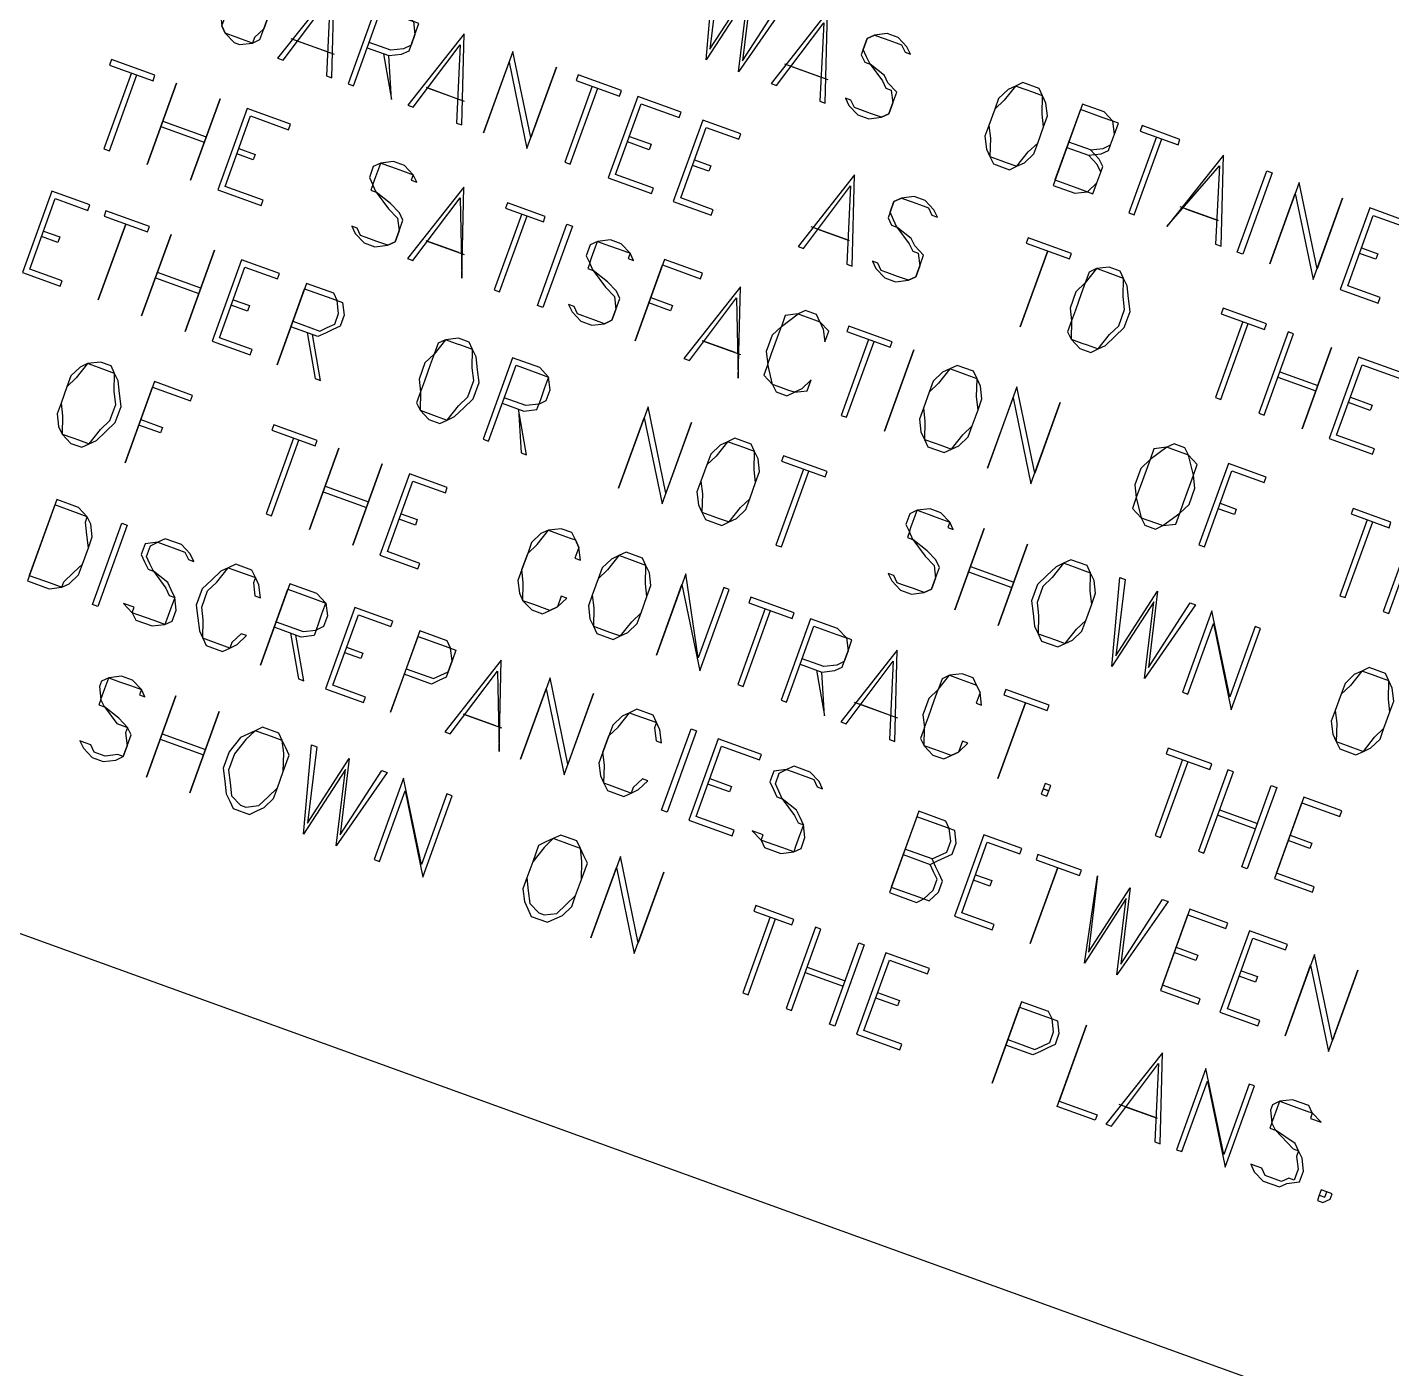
# Model space of a CAD drawing. Header units: feet. Extents: x 2484883 to 2491360, y 414166 to 419420.
# Drawn here: x 2485352 to 2485619.7, y 415815.2 to 416078.3 of the extents above; entities that cross this region are included whole.
import ezdxf

# ---------------------------------------------------------------- set-up
doc = ezdxf.new("R2010")
doc.units = ezdxf.units.FT
doc.layers.add('SITE_BASE', color=8, linetype='Continuous')

msp = doc.modelspace()

# ---------------------------------------------------------------- linework, layer by layer
at = {"layer": 'SITE_BASE'}
for p, q in [((2485403.69, 416076.11), (2485412.2, 416073.03)), ((2485404.75, 416075.72), (2485411.13, 416073.41)), ((2485500.52, 416071.16), (2485509.03, 416068.09)), ((2485501.59, 416070.78), (2485507.97, 416068.47)), ((2485378.59, 416059.92), (2485387.1, 416056.85)), ((2485378.2, 416058.86), (2485386.71, 416055.78)), ((2485555.93, 416054.74), (2485560.18, 416053.2)), ((2485560.57, 416054.26), (2485556.31, 416055.8)), ((2485377.48, 416030.25), (2485385.99, 416027.18)), ((2485377.1, 416029.19), (2485385.61, 416026.11)), ((2485597.76, 416010.75), (2485605.2, 416008.06)), ((2485597.37, 416009.69), (2485604.82, 416006.99)), ((2485410.03, 415987.21), (2485418.54, 415984.14)), ((2485410.42, 415988.28), (2485418.93, 415985.2)), ((2485536.66, 415971.5), (2485545.17, 415968.42)), ((2485537.04, 415972.56), (2485545.55, 415969.49)), ((2485514.19, 415945.95), (2485522.7, 415942.87)), ((2485515.25, 415945.56), (2485521.63, 415943.25)), ((2485378.04, 415938.64), (2485386.55, 415935.56)), ((2485378.42, 415939.71), (2485386.93, 415936.63)), ((2485585.55, 415923.75), (2485592.99, 415921.06)), ((2485585.93, 415924.82), (2485593.38, 415922.13)), ((2485529.51, 415915.15), (2485524.19, 415917.07)), ((2485523.81, 415916.01), (2485529.13, 415914.08)), ((2485505.01, 415893.94), (2485512.45, 415891.25)), ((2485504.62, 415892.87), (2485512.07, 415890.18))]:
    msp.add_line(p, q, dxfattribs=at)
for points in [[(2486094.4, 419420.24), (2491359.78, 417516.49), (2490148.3, 414165.79), (2484882.92, 416069.55), (2486094.4, 419420.24)], [(2485402.6, 416089.73), (2485398.37, 416078.03), (2485396.53, 416076.29), (2485396.15, 416075.22), (2485394.02, 416075.99), (2485392.96, 416076.38), (2485390.83, 416077.15), (2485390.15, 416078.59), (2485390.92, 416080.72), (2485395.15, 416092.42), (2485394.09, 416092.81), (2485389.86, 416081.11), (2485390.15, 416078.59), (2485390.83, 416077.15), (2485392.57, 416075.31), (2485393.64, 416074.93), (2485396.15, 416075.22), (2485397.6, 416075.9), (2485398.37, 416078.03), (2485402.6, 416089.73)], [(2485491.54, 416069.6), (2485493.35, 416084.58), (2485485.16, 416071.91), (2485486.67, 416089.4), (2485487.74, 416089.02), (2485485.93, 416074.03), (2485494.12, 416086.71), (2485492.31, 416071.73), (2485500.5, 416084.4), (2485501.56, 416084.02), (2485491.54, 416069.6)], [(2485412.17, 416086.27), (2485401.08, 416072.24), (2485402.15, 416071.85), (2485411.4, 416084.14), (2485410.66, 416068.77), (2485411.72, 416068.39), (2485412.17, 416086.27)], [(2485418.67, 416074.3), (2485422.92, 416072.76), (2485425.43, 416073.05), (2485426.88, 416073.73), (2485427.27, 416074.8), (2485428.04, 416076.92), (2485428.81, 416079.05), (2485427.74, 416079.44), (2485426, 416081.27), (2485420.68, 416083.19), (2485414.91, 416067.24), (2485415.98, 416066.85), (2485421.36, 416081.74), (2485425.61, 416080.21), (2485427.74, 416079.44), (2485428.04, 416076.92), (2485427.27, 416074.8), (2485425.82, 416074.12), (2485423.31, 416073.82), (2485419.05, 416075.36)], [(2485509.01, 416081.32), (2485497.92, 416067.29), (2485498.99, 416066.91), (2485508.24, 416079.2), (2485507.5, 416063.83), (2485508.56, 416063.45), (2485509.01, 416081.32)], [(2485437.7, 416077.04), (2485426.61, 416063.01), (2485427.68, 416062.62), (2485436.93, 416074.91), (2485436.19, 416059.54), (2485437.25, 416059.16), (2485437.7, 416077.04)], [(2485512.52, 416064.42), (2485513.2, 416062.97), (2485514.94, 416061.14), (2485517.07, 416060.37), (2485519.58, 416060.66), (2485521.03, 416061.34), (2485521.8, 416063.47), (2485522.57, 416065.6), (2485520.83, 416067.43), (2485520.15, 416068.88), (2485517.34, 416071.1), (2485516.66, 416072.55), (2485515.98, 416073.99), (2485516.75, 416076.12), (2485518.2, 416076.8), (2485520.33, 416076.03), (2485522.45, 416075.26), (2485523.52, 416074.88), (2485524.2, 416073.43), (2485525.26, 416073.04), (2485524.58, 416074.49), (2485522.84, 416076.33), (2485520.71, 416077.09), (2485518.2, 416076.8), (2485516.75, 416076.12), (2485515.98, 416073.99), (2485515.6, 416072.93), (2485516.28, 416071.48), (2485517.34, 416071.1), (2485519.76, 416067.82), (2485520.44, 416066.37), (2485521.5, 416065.98), (2485521.8, 416063.47), (2485521.03, 416061.34), (2485519.58, 416060.66), (2485517.45, 416061.43), (2485515.33, 416062.2), (2485514.26, 416062.59), (2485513.58, 416064.04), (2485512.52, 416064.42)], [(2485421.86, 416073.14), (2485423.42, 416064.16), (2485422.92, 416072.76)], [(2485447.27, 416073.58), (2485441.5, 416057.62), (2485446.5, 416071.45), (2485450.01, 416054.54), (2485455.78, 416070.5), (2485450.78, 416056.67), (2485447.27, 416073.58)], [(2485376.64, 416067.84), (2485377.03, 416068.91), (2485368.52, 416071.98), (2485368.13, 416070.92), (2485376.64, 416067.84)], [(2485372.39, 416069.38), (2485367, 416054.49), (2485368.07, 416054.1), (2485373.45, 416069)], [(2485375.51, 416051.41), (2485381.28, 416067.37), (2485375.51, 416051.41)], [(2485468.16, 416064.82), (2485468.55, 416065.89), (2485460.04, 416068.96), (2485459.65, 416067.9), (2485468.16, 416064.82)], [(2485547.3, 416067.48), (2485545.86, 416066.8), (2485544.41, 416066.12), (2485542.57, 416064.38), (2485541.81, 416062.25), (2485540.65, 416059.06), (2485539.88, 416056.93), (2485540.18, 416054.42), (2485540.86, 416052.97), (2485541.54, 416051.52), (2485544.73, 416050.37), (2485546.17, 416051.05), (2485547.62, 416051.73), (2485549.46, 416053.47), (2485550.23, 416055.6), (2485551.38, 416058.79), (2485552.15, 416060.92), (2485551.85, 416063.43), (2485551.17, 416064.88), (2485550.5, 416066.33), (2485547.3, 416067.48)], [(2485389.79, 416064.29), (2485384.02, 416048.34), (2485389.79, 416064.29)], [(2485436.66, 416064.18), (2485430.28, 416066.49), (2485437.72, 416063.8)], [(2485462.84, 416066.74), (2485457.46, 416051.85), (2485458.52, 416051.47), (2485463.91, 416066.36)], [(2485471.74, 416064.73), (2485465.97, 416048.78), (2485474.48, 416045.7), (2485474.86, 416046.76), (2485467.42, 416049.45), (2485472.42, 416063.28), (2485479.86, 416060.59), (2485480.25, 416061.65), (2485471.74, 416064.73)], [(2485547.98, 416066.03), (2485545.86, 416066.8), (2485543.64, 416063.99), (2485541.81, 416062.25), (2485540.65, 416059.06), (2485540.95, 416056.55), (2485540.86, 416052.97), (2485542.98, 416052.2), (2485544.05, 416051.82), (2485546.17, 416051.05), (2485548.39, 416053.86), (2485550.23, 416055.6), (2485551.38, 416058.79), (2485551.08, 416061.3), (2485551.17, 416064.88), (2485549.05, 416065.65), (2485547.98, 416066.03)], [(2485395.11, 416062.37), (2485389.34, 416046.41), (2485397.85, 416043.34), (2485398.24, 416044.4), (2485390.79, 416047.09), (2485395.79, 416060.92), (2485403.24, 416058.23), (2485403.62, 416059.29), (2485395.11, 416062.37)], [(2485559, 416063.25), (2485553.24, 416047.29), (2485557.49, 416045.75), (2485560, 416046.05), (2485561.07, 416045.66), (2485561.84, 416047.79), (2485562.61, 416049.92), (2485562.99, 416050.98), (2485562.31, 416052.43), (2485560.57, 416054.26), (2485563.08, 416054.56), (2485564.53, 416055.24), (2485565.3, 416057.37), (2485566.07, 416059.49), (2485565, 416059.88), (2485563.26, 416061.71), (2485559, 416063.25)], [(2485558.62, 416062.19), (2485553.62, 416048.36), (2485557.88, 416046.82), (2485560, 416046.05), (2485561.84, 416047.79), (2485562.61, 416049.92), (2485561.93, 416051.37), (2485560.18, 416053.2), (2485562.7, 416053.5), (2485564.14, 416054.17), (2485564.53, 416055.24), (2485565.3, 416057.37), (2485565, 416059.88), (2485562.88, 416060.65), (2485558.62, 416062.19)], [(2485484.5, 416060.12), (2485478.73, 416044.16), (2485486.18, 416041.47), (2485486.57, 416042.53), (2485480.18, 416044.84), (2485485.18, 416058.67), (2485491.56, 416056.36), (2485491.95, 416057.42), (2485484.5, 416060.12)], [(2485577.77, 416055.26), (2485578.15, 416056.33), (2485570.71, 416059.02), (2485570.32, 416057.95), (2485577.77, 416055.26)], [(2485470.11, 416056.9), (2485474.37, 416055.36), (2485473.98, 416054.3), (2485469.73, 416055.84)], [(2485573.51, 416056.8), (2485568.13, 416041.91), (2485569.19, 416041.52), (2485574.58, 416056.42)], [(2485393.48, 416054.54), (2485396.67, 416053.38), (2485396.29, 416052.32), (2485393.1, 416053.47)], [(2485415.64, 416039.31), (2485416.32, 416037.86), (2485418.06, 416036.03), (2485420.19, 416035.26), (2485422.7, 416035.55), (2485424.15, 416036.23), (2485424.92, 416038.36), (2485425.69, 416040.49), (2485425.01, 416041.94), (2485423.27, 416043.77), (2485420.46, 416045.99), (2485419.78, 416047.43), (2485420.17, 416048.5), (2485420.93, 416050.63), (2485421.32, 416051.69), (2485423.45, 416050.92), (2485425.57, 416050.15), (2485427.7, 416049.38), (2485427.32, 416048.32), (2485428.38, 416047.93), (2485427.7, 416049.38), (2485425.96, 416051.22), (2485423.83, 416051.98), (2485421.32, 416051.69), (2485419.87, 416051.01), (2485419.1, 416048.88), (2485419.78, 416047.43), (2485419.4, 416046.37), (2485420.46, 416045.99), (2485422.88, 416042.71), (2485424.62, 416040.87), (2485424.92, 416038.36), (2485424.15, 416036.23), (2485422.7, 416035.55), (2485420.57, 416036.32), (2485418.45, 416037.09), (2485417.38, 416037.48), (2485416.7, 416038.92), (2485415.64, 416039.31)], [(2485482.88, 416052.29), (2485486.07, 416051.13), (2485485.68, 416050.07), (2485482.49, 416051.22)], [(2485586.66, 416053.25), (2485575.57, 416039.22), (2485585.89, 416051.12), (2485585.15, 416035.76), (2485586.21, 416035.37), (2485586.66, 416053.25)], [(2485514.29, 416049.35), (2485503.2, 416035.31), (2485504.26, 416034.93), (2485513.52, 416047.22), (2485512.77, 416031.85), (2485513.84, 416031.47), (2485514.29, 416049.35)], [(2485590.47, 416033.83), (2485589.4, 416034.22), (2485595.17, 416050.17), (2485596.23, 416049.79), (2485590.47, 416033.83)], [(2485356.78, 416046.16), (2485351.01, 416030.2), (2485358.45, 416027.51), (2485358.84, 416028.58), (2485352.45, 416030.88), (2485357.45, 416044.71), (2485363.84, 416042.4), (2485364.22, 416043.47), (2485356.78, 416046.16)], [(2485437.66, 416046.98), (2485426.57, 416032.95), (2485427.63, 416032.57), (2485436.89, 416044.86), (2485437.21, 416029.11), (2485437.66, 416046.98)], [(2485601.55, 416047.87), (2485595.78, 416031.91), (2485600.78, 416045.74), (2485604.29, 416028.83), (2485610.06, 416044.79), (2485605.06, 416030.96), (2485601.55, 416047.87)], [(2485453.23, 416040.15), (2485453.61, 416041.22), (2485446.17, 416043.91), (2485445.78, 416042.84), (2485453.23, 416040.15)], [(2485517.8, 416032.44), (2485518.48, 416030.99), (2485520.22, 416029.16), (2485522.35, 416028.39), (2485524.86, 416028.69), (2485526.31, 416029.37), (2485527.08, 416031.49), (2485527.85, 416033.62), (2485526.1, 416035.45), (2485525.42, 416036.9), (2485522.62, 416039.12), (2485521.94, 416040.57), (2485521.26, 416042.02), (2485522.03, 416044.14), (2485523.48, 416044.82), (2485525.6, 416044.05), (2485527.73, 416043.28), (2485528.8, 416042.9), (2485529.47, 416041.45), (2485530.54, 416041.07), (2485529.86, 416042.51), (2485528.12, 416044.35), (2485525.99, 416045.12), (2485523.48, 416044.82), (2485522.03, 416044.14), (2485521.26, 416042.02), (2485520.87, 416040.95), (2485521.55, 416039.5), (2485522.62, 416039.12), (2485525.04, 416035.84), (2485525.72, 416034.39), (2485526.78, 416034.01), (2485527.08, 416031.49), (2485526.31, 416029.37), (2485524.86, 416028.69), (2485522.73, 416029.46), (2485520.6, 416030.22), (2485519.54, 416030.61), (2485518.86, 416032.06), (2485517.8, 416032.44)], [(2485579.24, 416042.7), (2485585.62, 416040.39), (2485578.18, 416043.09)], [(2485615.38, 416042.87), (2485609.61, 416026.91), (2485617.06, 416024.22), (2485617.44, 416025.28), (2485611.06, 416027.59), (2485616.06, 416041.42), (2485622.44, 416039.11), (2485622.83, 416040.17), (2485615.38, 416042.87)], [(2485375.54, 416038.17), (2485375.92, 416039.24), (2485367.41, 416042.31), (2485367.03, 416041.25), (2485375.54, 416038.17)], [(2485448.98, 416041.69), (2485443.59, 416026.8), (2485444.65, 416026.41), (2485450.04, 416041.31)], [(2485355.15, 416038.33), (2485358.34, 416037.18), (2485357.95, 416036.11), (2485354.76, 416037.27)], [(2485371.28, 416039.71), (2485365.9, 416024.82), (2485371.28, 416039.71)], [(2485374.41, 416021.74), (2485380.18, 416037.7), (2485374.41, 416021.74)], [(2485453.16, 416023.34), (2485452.1, 416023.72), (2485457.87, 416039.68), (2485458.93, 416039.29), (2485453.16, 416023.34)], [(2485506.87, 416038.8), (2485513.25, 416036.49), (2485505.8, 416039.19)], [(2485436.62, 416034.13), (2485430.24, 416036.44), (2485437.68, 416033.75)], [(2485458.19, 416023.93), (2485458.87, 416022.48), (2485460.61, 416020.64), (2485462.74, 416019.88), (2485465.25, 416020.17), (2485466.7, 416020.85), (2485467.47, 416022.98), (2485468.24, 416025.1), (2485467.56, 416026.55), (2485465.81, 416028.39), (2485463.01, 416030.6), (2485462.33, 416032.05), (2485462.71, 416033.11), (2485463.48, 416035.24), (2485463.87, 416036.31), (2485465.99, 416035.54), (2485468.12, 416034.77), (2485470.25, 416034), (2485469.86, 416032.93), (2485470.93, 416032.55), (2485470.25, 416034), (2485468.51, 416035.83), (2485466.38, 416036.6), (2485463.87, 416036.31), (2485462.42, 416035.63), (2485461.65, 416033.5), (2485462.33, 416032.05), (2485461.94, 416030.99), (2485463.01, 416030.6), (2485465.43, 416027.32), (2485467.17, 416025.49), (2485467.47, 416022.98), (2485466.7, 416020.85), (2485465.25, 416020.17), (2485463.12, 416020.94), (2485460.99, 416021.71), (2485459.93, 416022.09), (2485459.25, 416023.54), (2485458.19, 416023.93)], [(2485556.45, 416032.9), (2485556.84, 416033.96), (2485548.33, 416037.04), (2485547.94, 416035.98), (2485556.45, 416032.9)], [(2485613.75, 416035.03), (2485616.94, 416033.88), (2485616.56, 416032.82), (2485613.37, 416033.97)], [(2485388.69, 416034.62), (2485382.92, 416018.67), (2485388.69, 416034.62)], [(2485394.01, 416032.7), (2485388.24, 416016.74), (2485395.68, 416014.05), (2485396.07, 416015.11), (2485389.68, 416017.42), (2485394.68, 416031.25), (2485401.07, 416028.94), (2485401.45, 416030.01), (2485394.01, 416032.7)], [(2485477.02, 416032.75), (2485471.25, 416016.8), (2485476.63, 416031.69), (2485484.08, 416029), (2485484.46, 416030.06), (2485477.02, 416032.75)], [(2485552.2, 416034.44), (2485546.81, 416019.55), (2485552.2, 416034.44)], [(2485564.28, 416031.27), (2485561.77, 416030.98), (2485560.32, 416030.3), (2485559.55, 416028.17), (2485557.72, 416026.43), (2485556.57, 416023.24), (2485556.86, 416020.72), (2485556.09, 416018.6), (2485556.77, 416017.15), (2485558.51, 416015.32), (2485560.64, 416014.55), (2485562.09, 416015.23), (2485563.54, 416015.9), (2485565.37, 416017.65), (2485567.2, 416019.39), (2485568.36, 416022.58), (2485568.06, 416025.09), (2485567.77, 416027.61), (2485567.09, 416029.05), (2485566.41, 416030.5), (2485564.28, 416031.27)], [(2485563.9, 416030.21), (2485561.77, 416030.98), (2485559.55, 416028.17), (2485558.78, 416026.04), (2485557.63, 416022.85), (2485556.86, 416020.72), (2485556.77, 416017.15), (2485558.9, 416016.38), (2485559.96, 416015.99), (2485562.09, 416015.23), (2485564.31, 416018.03), (2485566.14, 416019.78), (2485567.29, 416022.97), (2485567, 416025.48), (2485567.09, 416029.05), (2485564.96, 416029.82), (2485563.9, 416030.21)], [(2485406.77, 416028.08), (2485401, 416012.13), (2485406.38, 416027.02), (2485411.7, 416025.1), (2485412.77, 416024.71), (2485412.09, 416026.16), (2485406.77, 416028.08)], [(2485491.91, 416027.37), (2485480.82, 416013.34), (2485481.88, 416012.95), (2485491.14, 416025.24), (2485491.46, 416009.49), (2485491.91, 416027.37)], [(2485392.38, 416024.87), (2485395.57, 416023.71), (2485395.18, 416022.65), (2485391.99, 416023.8)], [(2485404.08, 416020.64), (2485409.4, 416018.71), (2485410.84, 416019.39), (2485412.29, 416020.07), (2485413.06, 416022.2), (2485412.77, 416024.71), (2485413.83, 416024.33), (2485414.13, 416021.82), (2485413.36, 416019.69), (2485411.91, 416019.01), (2485410.46, 416018.33), (2485409.01, 416017.65), (2485403.69, 416019.57)], [(2485474.32, 416025.31), (2485478.58, 416023.77), (2485478.19, 416022.71), (2485473.94, 416024.24)], [(2485505.76, 416009.13), (2485503.93, 416007.39), (2485502.48, 416006.71), (2485501.42, 416007.09), (2485499.29, 416007.86), (2485498.22, 416008.25), (2485497.25, 416012.21), (2485498.02, 416014.34), (2485499.17, 416017.53), (2485499.94, 416019.65), (2485503.22, 416022.08), (2485504.29, 416021.69), (2485506.42, 416020.92), (2485507.48, 416020.54), (2485508.16, 416019.09), (2485508.45, 416016.58), (2485509.22, 416018.7), (2485507.48, 416020.54), (2485506.8, 416021.99), (2485504.67, 416022.75), (2485503.22, 416022.08), (2485500.71, 416021.78), (2485499.94, 416019.65), (2485498.11, 416017.91), (2485496.96, 416014.72), (2485497.25, 416012.21), (2485496.48, 416010.08), (2485498.22, 416008.25), (2485498.9, 416006.8), (2485501.03, 416006.03), (2485502.48, 416006.71), (2485504.99, 416007), (2485505.76, 416009.13)], [(2485594.75, 416019.05), (2485595.13, 416020.12), (2485586.62, 416023.2), (2485586.24, 416022.13), (2485594.75, 416019.05)], [(2485521.31, 416015.54), (2485521.69, 416016.6), (2485513.18, 416019.68), (2485512.8, 416018.61), (2485521.31, 416015.54)], [(2485590.49, 416020.59), (2485585.11, 416005.7), (2485586.17, 416005.32), (2485591.55, 416020.21)], [(2485406.88, 416018.42), (2485408.45, 416009.44), (2485409.51, 416009.05), (2485407.95, 416018.04)], [(2485436.55, 416017.32), (2485434.04, 416017.02), (2485432.59, 416016.34), (2485431.82, 416014.21), (2485429.99, 416012.47), (2485428.84, 416009.28), (2485429.13, 416006.77), (2485428.36, 416004.64), (2485429.04, 416003.19), (2485430.78, 416001.36), (2485432.91, 416000.59), (2485434.36, 416001.27), (2485435.81, 416001.95), (2485437.64, 416003.69), (2485439.47, 416005.43), (2485440.63, 416008.63), (2485440.33, 416011.14), (2485440.04, 416013.65), (2485439.36, 416015.1), (2485438.68, 416016.55), (2485436.55, 416017.32)], [(2485436.17, 416016.25), (2485434.04, 416017.02), (2485431.82, 416014.21), (2485431.05, 416012.09), (2485429.9, 416008.9), (2485429.13, 416006.77), (2485429.04, 416003.19), (2485431.17, 416002.42), (2485432.23, 416002.04), (2485434.36, 416001.27), (2485436.58, 416004.08), (2485438.41, 416005.82), (2485439.56, 416009.01), (2485439.27, 416011.52), (2485439.36, 416015.1), (2485437.23, 416015.87), (2485436.17, 416016.25)], [(2485490.87, 416014.52), (2485484.49, 416016.82), (2485491.93, 416014.13)], [(2485517.05, 416017.08), (2485511.67, 416002.18), (2485512.73, 416001.8), (2485518.12, 416016.69)], [(2485593.62, 416002.62), (2485594.68, 416002.24), (2485600.45, 416018.2), (2485599.38, 416018.58), (2485593.62, 416002.62)], [(2485445.18, 416004.57), (2485449.43, 416003.04), (2485451.94, 416003.33), (2485452.33, 416004.39), (2485453.78, 416005.07), (2485454.55, 416007.2), (2485454.25, 416009.71), (2485452.51, 416011.55), (2485447.19, 416013.47), (2485441.42, 415997.51), (2485442.49, 415997.13), (2485447.87, 416012.02), (2485452.12, 416010.48), (2485454.25, 416009.71), (2485453.48, 416007.59), (2485452.71, 416005.46), (2485452.33, 416004.39), (2485449.82, 416004.1), (2485445.56, 416005.64)], [(2485520.18, 415999.11), (2485525.95, 416015.06), (2485520.18, 415999.11)], [(2485607.89, 416015.5), (2485602.13, 415999.55), (2485607.89, 416015.5)], [(2485613.21, 416013.58), (2485607.44, 415997.62), (2485615.95, 415994.55), (2485616.34, 415995.61), (2485608.89, 415998.3), (2485613.89, 416012.13), (2485621.34, 416009.44), (2485621.72, 416010.5), (2485613.21, 416013.58)], [(2485366.31, 416012.64), (2485363.8, 416012.35), (2485362.35, 416011.67), (2485360.51, 416009.93), (2485359.74, 416007.8), (2485358.59, 416004.61), (2485357.82, 416002.48), (2485358.12, 415999.97), (2485358.8, 415998.52), (2485360.54, 415996.69), (2485362.67, 415995.92), (2485364.11, 415996.6), (2485365.56, 415997.28), (2485367.4, 415999.02), (2485369.23, 416000.76), (2485370.38, 416003.95), (2485370.09, 416006.47), (2485369.79, 416008.98), (2485369.11, 416010.43), (2485368.43, 416011.87), (2485366.31, 416012.64)], [(2485365.92, 416011.58), (2485363.8, 416012.35), (2485361.58, 416009.54), (2485359.74, 416007.8), (2485358.59, 416004.61), (2485358.89, 416002.1), (2485358.8, 415998.52), (2485360.92, 415997.75), (2485361.99, 415997.37), (2485364.11, 415996.6), (2485366.33, 415999.4), (2485368.16, 416001.15), (2485369.32, 416004.34), (2485369.02, 416006.85), (2485369.11, 416010.43), (2485366.99, 416011.2), (2485365.92, 416011.58)], [(2485534.46, 416011.99), (2485533.01, 416011.31), (2485531.56, 416010.63), (2485529.73, 416008.89), (2485528.96, 416006.76), (2485527.8, 416003.57), (2485527.04, 416001.44), (2485527.33, 415998.93), (2485528.01, 415997.48), (2485528.69, 415996.03), (2485531.88, 415994.88), (2485533.33, 415995.56), (2485534.78, 415996.23), (2485536.61, 415997.98), (2485537.38, 416000.11), (2485538.53, 416003.3), (2485539.3, 416005.42), (2485539.01, 416007.94), (2485538.33, 416009.38), (2485537.65, 416010.83), (2485534.46, 416011.99)], [(2485535.14, 416010.54), (2485533.01, 416011.31), (2485530.79, 416008.5), (2485528.96, 416006.76), (2485527.8, 416003.57), (2485528.1, 416001.05), (2485528.01, 415997.48), (2485530.14, 415996.71), (2485531.2, 415996.32), (2485533.33, 415995.56), (2485535.54, 415998.36), (2485537.38, 416000.11), (2485538.53, 416003.3), (2485538.24, 416005.81), (2485538.33, 416009.38), (2485536.2, 416010.15), (2485535.14, 416010.54)], [(2485376.94, 416008.8), (2485371.18, 415992.84), (2485376.56, 416007.73), (2485384.01, 416005.04), (2485384.39, 416006.11), (2485376.94, 416008.8)], [(2485546.16, 416007.76), (2485540.39, 415991.8), (2485545.39, 416005.63), (2485548.9, 415988.72), (2485554.67, 416004.68), (2485549.67, 415990.85), (2485546.16, 416007.76)], [(2485611.58, 416005.75), (2485615.84, 416004.21), (2485615.45, 416003.15), (2485611.2, 416004.69)], [(2485448.37, 416003.42), (2485448.87, 415994.82), (2485449.93, 415994.44), (2485448.37, 416003.42)], [(2485473.78, 416003.85), (2485468.01, 415987.9), (2485473.01, 416001.73), (2485476.52, 415984.82), (2485482.29, 416000.78), (2485477.29, 415986.95), (2485473.78, 416003.85)], [(2485374.25, 416001.35), (2485378.51, 415999.81), (2485378.12, 415998.75), (2485373.87, 416000.29)], [(2485408.47, 415996.2), (2485408.86, 415997.26), (2485400.35, 416000.34), (2485399.96, 415999.27), (2485408.47, 415996.2)], [(2485404.22, 415997.73), (2485398.83, 415982.84), (2485399.9, 415982.46), (2485405.28, 415997.35)], [(2485490.8, 415997.7), (2485489.35, 415997.02), (2485487.91, 415996.34), (2485486.07, 415994.6), (2485485.3, 415992.47), (2485484.15, 415989.28), (2485483.38, 415987.15), (2485483.68, 415984.64), (2485484.35, 415983.19), (2485485.03, 415981.74), (2485488.23, 415980.59), (2485489.67, 415981.27), (2485491.12, 415981.95), (2485492.95, 415983.69), (2485493.72, 415985.82), (2485494.88, 415989.01), (2485495.65, 415991.14), (2485495.35, 415993.65), (2485494.67, 415995.1), (2485493.99, 415996.55), (2485490.8, 415997.7)], [(2485407.34, 415979.77), (2485413.11, 415995.72), (2485407.34, 415979.77)], [(2485491.48, 415996.25), (2485489.35, 415997.02), (2485487.14, 415994.21), (2485485.3, 415992.47), (2485484.15, 415989.28), (2485484.44, 415986.77), (2485484.35, 415983.19), (2485486.48, 415982.42), (2485487.55, 415982.04), (2485489.67, 415981.27), (2485491.89, 415984.08), (2485493.72, 415985.82), (2485494.88, 415989.01), (2485494.58, 415991.52), (2485494.67, 415995.1), (2485492.55, 415995.87), (2485491.48, 415996.25)], [(2485577.01, 415996.6), (2485575.56, 415995.92), (2485573.04, 415995.63), (2485572.28, 415993.5), (2485570.44, 415991.76), (2485569.29, 415988.57), (2485569.58, 415986.06), (2485568.81, 415983.93), (2485570.56, 415982.09), (2485571.24, 415980.65), (2485573.36, 415979.88), (2485574.81, 415980.56), (2485577.32, 415980.85), (2485578.09, 415982.98), (2485579.93, 415984.72), (2485581.08, 415987.91), (2485580.79, 415990.42), (2485581.55, 415992.55), (2485579.81, 415994.38), (2485579.13, 415995.83), (2485577.01, 415996.6)], [(2485576.62, 415995.54), (2485575.56, 415995.92), (2485572.28, 415993.5), (2485571.51, 415991.37), (2485570.35, 415988.18), (2485569.58, 415986.06), (2485570.56, 415982.09), (2485571.62, 415981.71), (2485573.75, 415980.94), (2485574.81, 415980.56), (2485578.09, 415982.98), (2485578.86, 415985.11), (2485580.02, 415988.3), (2485580.79, 415990.42), (2485579.81, 415994.38), (2485578.75, 415994.77), (2485576.62, 415995.54)], [(2485421.62, 415992.65), (2485415.85, 415976.69), (2485421.62, 415992.65)], [(2485508.5, 415990.1), (2485508.89, 415991.16), (2485500.38, 415994.24), (2485499.99, 415993.18), (2485508.5, 415990.1)], [(2485595.09, 415990.06), (2485587.64, 415992.76), (2485581.87, 415976.8), (2485582.94, 415976.42), (2485588.32, 415991.31), (2485594.7, 415989), (2485595.09, 415990.06)], [(2485426.94, 415990.72), (2485421.17, 415974.77), (2485428.62, 415972.07), (2485429, 415973.14), (2485422.62, 415975.45), (2485427.62, 415989.27), (2485434, 415986.97), (2485434.38, 415988.03), (2485426.94, 415990.72)], [(2485504.25, 415991.64), (2485498.86, 415976.75), (2485499.93, 415976.36), (2485505.31, 415991.25)], [(2485357.76, 415985.67), (2485351.99, 415969.71), (2485356.24, 415968.17), (2485358.75, 415968.47), (2485360.2, 415969.15), (2485362.04, 415970.89), (2485362.8, 415973.02), (2485363.96, 415976.21), (2485364.73, 415978.33), (2485364.43, 415980.85), (2485363.75, 415982.3), (2485362.01, 415984.13), (2485357.76, 415985.67)], [(2485357.37, 415984.6), (2485352.37, 415970.77), (2485356.63, 415969.24), (2485358.75, 415968.47), (2485359.14, 415969.53), (2485360.97, 415971.27), (2485362.8, 415973.02), (2485363.96, 415976.21), (2485363.66, 415978.72), (2485363.37, 415981.23), (2485363.75, 415982.3), (2485361.63, 415983.06), (2485357.37, 415984.6)], [(2485586.01, 415984.93), (2485589.2, 415983.77), (2485588.82, 415982.71), (2485585.63, 415983.86)], [(2485425.31, 415982.89), (2485428.5, 415981.74), (2485428.12, 415980.67), (2485424.93, 415981.83)], [(2485520.91, 415971.18), (2485521.58, 415969.73), (2485523.33, 415967.9), (2485525.45, 415967.13), (2485527.97, 415967.42), (2485529.42, 415968.1), (2485530.18, 415970.23), (2485530.95, 415972.36), (2485530.27, 415973.81), (2485528.53, 415975.64), (2485525.73, 415977.86), (2485525.05, 415979.31), (2485525.43, 415980.37), (2485526.2, 415982.5), (2485526.58, 415983.56), (2485528.71, 415982.79), (2485530.84, 415982.02), (2485532.97, 415981.25), (2485532.58, 415980.19), (2485533.65, 415979.8), (2485532.97, 415981.25), (2485531.22, 415983.09), (2485529.1, 415983.86), (2485526.58, 415983.56), (2485525.14, 415982.88), (2485524.37, 415980.75), (2485525.05, 415979.31), (2485524.66, 415978.24), (2485525.73, 415977.86), (2485528.15, 415974.58), (2485529.89, 415972.74), (2485530.18, 415970.23), (2485529.42, 415968.1), (2485527.97, 415967.42), (2485525.84, 415968.19), (2485523.71, 415968.96), (2485522.65, 415969.35), (2485521.97, 415970.8), (2485520.91, 415971.18)], [(2485614.91, 415981.69), (2485609.53, 415966.8), (2485610.59, 415966.42), (2485615.98, 415981.31)], [(2485619.17, 415980.15), (2485619.55, 415981.22), (2485612.11, 415983.91), (2485611.72, 415982.85), (2485619.17, 415980.15)], [(2485365.82, 415964.71), (2485364.75, 415965.1), (2485370.52, 415981.05), (2485371.58, 415980.67), (2485365.82, 415964.71)], [(2485457.81, 415966.33), (2485456.75, 415966.71), (2485455.98, 415964.59), (2485454.53, 415963.91), (2485453.47, 415964.29), (2485451.34, 415965.06), (2485449.21, 415965.83), (2485449.3, 415969.41), (2485449.01, 415971.92), (2485450.16, 415975.11), (2485451.99, 415976.85), (2485454.21, 415979.66), (2485456.34, 415978.89), (2485458.47, 415978.12), (2485459.53, 415977.74), (2485460.21, 415976.29), (2485459.44, 415974.16), (2485460.5, 415973.78), (2485460.21, 415976.29), (2485459.53, 415977.74), (2485458.85, 415979.18), (2485456.72, 415979.95), (2485454.21, 415979.66), (2485452.76, 415978.98), (2485450.93, 415977.24), (2485450.16, 415975.11), (2485449.01, 415971.92), (2485448.24, 415969.79), (2485448.53, 415967.28), (2485449.21, 415965.83), (2485450.95, 415964), (2485453.08, 415963.23), (2485454.53, 415963.91), (2485455.98, 415964.59), (2485457.81, 415966.33)], [(2485533.96, 415964.05), (2485539.73, 415980.01), (2485533.96, 415964.05)], [(2485618.04, 415963.72), (2485619.1, 415963.34), (2485624.87, 415979.3), (2485623.81, 415979.68), (2485618.04, 415963.72)], [(2485370.84, 415965.3), (2485372.58, 415963.47), (2485373.26, 415962.02), (2485376.45, 415960.87), (2485378.96, 415961.16), (2485380.41, 415961.84), (2485381.18, 415963.97), (2485380.89, 415966.48), (2485380.21, 415967.93), (2485379.53, 415969.37), (2485376.72, 415971.59), (2485376.04, 415973.04), (2485375.36, 415974.49), (2485376.13, 415976.62), (2485377.58, 415977.3), (2485378.65, 415976.91), (2485381.84, 415975.76), (2485382.9, 415975.37), (2485383.58, 415973.92), (2485384.64, 415973.54), (2485383.96, 415974.99), (2485382.22, 415976.82), (2485379.03, 415977.97), (2485377.58, 415977.3), (2485375.07, 415977), (2485374.3, 415974.87), (2485374.98, 415973.43), (2485375.66, 415971.98), (2485376.72, 415971.59), (2485379.14, 415968.31), (2485379.82, 415966.86), (2485380.89, 415966.48), (2485380.12, 415964.35), (2485379.35, 415962.22), (2485378.96, 415961.16), (2485376.84, 415961.93), (2485373.65, 415963.08), (2485372.58, 415963.47), (2485372.97, 415964.53), (2485370.84, 415965.3)], [(2485548.24, 415976.93), (2485542.47, 415960.98), (2485548.24, 415976.93)], [(2485469.49, 415975.34), (2485468.04, 415974.66), (2485466.59, 415973.98), (2485464.76, 415972.24), (2485463.99, 415970.11), (2485462.83, 415966.92), (2485462.07, 415964.79), (2485462.36, 415962.28), (2485463.04, 415960.83), (2485463.72, 415959.38), (2485466.91, 415958.23), (2485468.36, 415958.91), (2485469.81, 415959.59), (2485471.64, 415961.33), (2485472.41, 415963.46), (2485473.56, 415966.65), (2485474.33, 415968.78), (2485474.04, 415971.29), (2485473.36, 415972.74), (2485472.68, 415974.18), (2485469.49, 415975.34)], [(2485470.17, 415973.89), (2485468.04, 415974.66), (2485465.82, 415971.85), (2485463.99, 415970.11), (2485462.83, 415966.92), (2485463.13, 415964.41), (2485463.04, 415960.83), (2485465.17, 415960.06), (2485466.23, 415959.68), (2485468.36, 415958.91), (2485470.58, 415961.71), (2485472.41, 415963.46), (2485473.56, 415966.65), (2485473.27, 415969.16), (2485473.36, 415972.74), (2485471.23, 415973.51), (2485470.17, 415973.89)], [(2485556.75, 415973.86), (2485555.3, 415973.18), (2485553.86, 415972.5), (2485552.02, 415970.75), (2485550.19, 415969.01), (2485549.04, 415965.82), (2485549.33, 415963.31), (2485549.63, 415960.8), (2485550.3, 415959.35), (2485550.98, 415957.9), (2485554.18, 415956.75), (2485555.62, 415957.42), (2485557.07, 415958.1), (2485558.9, 415959.85), (2485559.67, 415961.97), (2485560.83, 415965.17), (2485561.6, 415967.29), (2485561.3, 415969.8), (2485560.62, 415971.25), (2485559.94, 415972.7), (2485556.75, 415973.86)], [(2485395.01, 415958.97), (2485393.95, 415959.35), (2485392.11, 415957.61), (2485391.73, 415956.54), (2485390.67, 415956.93), (2485387.47, 415958.08), (2485386.41, 415958.47), (2485386.5, 415962.04), (2485386.21, 415964.56), (2485387.36, 415967.75), (2485389.19, 415969.49), (2485391.41, 415972.3), (2485392.47, 415971.91), (2485395.67, 415970.76), (2485396.73, 415970.37), (2485396.34, 415969.31), (2485396.64, 415966.8), (2485397.7, 415966.41), (2485397.41, 415968.92), (2485396.73, 415970.37), (2485396.05, 415971.82), (2485392.86, 415972.97), (2485391.41, 415972.3), (2485389.96, 415971.62), (2485388.13, 415969.87), (2485386.3, 415968.13), (2485385.14, 415964.94), (2485385.44, 415962.43), (2485385.73, 415959.92), (2485386.41, 415958.47), (2485387.09, 415957.02), (2485390.28, 415955.87), (2485391.73, 415956.54), (2485393.18, 415957.22), (2485395.01, 415958.97)], [(2485481.19, 415971.11), (2485475.42, 415955.15), (2485480.42, 415968.98), (2485483.93, 415952.08), (2485489.7, 415968.03), (2485488.63, 415968.42), (2485483.63, 415954.59), (2485481.19, 415971.11)], [(2485557.43, 415972.41), (2485555.3, 415973.18), (2485553.09, 415970.37), (2485551.25, 415968.63), (2485550.1, 415965.44), (2485550.4, 415962.92), (2485550.3, 415959.35), (2485552.43, 415958.58), (2485553.5, 415958.19), (2485555.62, 415957.42), (2485557.84, 415960.23), (2485559.67, 415961.97), (2485560.83, 415965.17), (2485560.53, 415967.68), (2485560.62, 415971.25), (2485558.5, 415972.02), (2485557.43, 415972.41)], [(2485403.5, 415969.13), (2485397.73, 415953.17), (2485403.11, 415968.07), (2485408.43, 415966.14), (2485410.56, 415965.37), (2485408.81, 415967.21), (2485403.5, 415969.13)], [(2485571.19, 415950.59), (2485573, 415965.57), (2485564.81, 415952.9), (2485566.33, 415970.39), (2485567.39, 415970.01), (2485565.58, 415955.03), (2485573.77, 415967.7), (2485571.96, 415952.72), (2485580.15, 415965.39), (2485581.22, 415965.01), (2485571.19, 415950.59)], [(2485400.8, 415961.68), (2485406.12, 415959.76), (2485408.63, 415960.05), (2485409.02, 415961.12), (2485409.79, 415963.25), (2485410.56, 415965.37), (2485410.85, 415962.86), (2485410.08, 415960.73), (2485408.63, 415960.05), (2485408.25, 415958.99), (2485405.74, 415958.7), (2485400.42, 415960.62)], [(2485502.08, 415962.35), (2485502.46, 415963.42), (2485493.95, 415966.49), (2485493.57, 415965.43), (2485502.08, 415962.35)], [(2485416.26, 415964.51), (2485410.49, 415948.56), (2485417.94, 415945.87), (2485418.32, 415946.93), (2485411.94, 415949.24), (2485416.94, 415963.07), (2485423.32, 415960.76), (2485423.71, 415961.82), (2485416.26, 415964.51)], [(2485496.76, 415964.27), (2485491.37, 415949.38), (2485492.44, 415949), (2485497.82, 415963.89)], [(2485588.21, 415944.44), (2485593.98, 415960.39), (2485592.92, 415960.78), (2485587.92, 415946.95), (2485584.41, 415963.86), (2485578.64, 415947.9), (2485579.7, 415947.52), (2485584.7, 415961.34), (2485588.21, 415944.44)], [(2485429.02, 415959.9), (2485423.26, 415943.94), (2485428.64, 415958.83), (2485433.96, 415956.91), (2485435.02, 415956.53), (2485434.34, 415957.98), (2485429.02, 415959.9)], [(2485503.64, 415953.37), (2485507.9, 415951.83), (2485510.41, 415952.12), (2485511.86, 415952.8), (2485512.24, 415953.87), (2485513.01, 415955.99), (2485513.78, 415958.12), (2485512.71, 415958.51), (2485510.97, 415960.34), (2485505.65, 415962.26), (2485499.88, 415946.31), (2485500.95, 415945.92), (2485506.33, 415960.81), (2485510.59, 415959.28), (2485512.71, 415958.51), (2485513.01, 415955.99), (2485512.24, 415953.87), (2485510.79, 415953.19), (2485508.28, 415952.89), (2485504.02, 415954.43)], [(2485403.61, 415959.47), (2485405.17, 415950.48), (2485406.24, 415950.1), (2485404.67, 415959.08)], [(2485414.63, 415956.68), (2485417.82, 415955.53), (2485417.44, 415954.47), (2485414.25, 415955.62)], [(2485426.33, 415952.45), (2485431.65, 415950.53), (2485433.1, 415951.21), (2485434.55, 415951.89), (2485435.32, 415954.02), (2485435.02, 415956.53), (2485436.09, 415956.14), (2485435.32, 415954.02), (2485434.55, 415951.89), (2485434.16, 415950.82), (2485432.71, 415950.14), (2485431.27, 415949.47), (2485425.95, 415951.39)], [(2485522.67, 415956.11), (2485511.59, 415942.08), (2485512.65, 415941.69), (2485521.9, 415953.98), (2485521.16, 415938.61), (2485522.22, 415938.23), (2485522.67, 415956.11)], [(2485444.98, 415954.13), (2485433.89, 415940.1), (2485434.96, 415939.71), (2485444.21, 415952), (2485444.53, 415936.25), (2485444.98, 415954.13)], [(2485506.83, 415952.21), (2485508.39, 415943.23), (2485507.9, 415951.83)], [(2485615.26, 415952.7), (2485613.81, 415952.02), (2485612.36, 415951.34), (2485610.53, 415949.6), (2485609.76, 415947.47), (2485608.61, 415944.28), (2485607.84, 415942.16), (2485608.13, 415939.64), (2485608.81, 415938.2), (2485609.49, 415936.75), (2485612.68, 415935.59), (2485614.13, 415936.27), (2485615.58, 415936.95), (2485617.41, 415938.69), (2485618.18, 415940.82), (2485619.33, 415944.01), (2485620.1, 415946.14), (2485619.81, 415948.65), (2485619.13, 415950.1), (2485618.45, 415951.55), (2485615.26, 415952.7)], [(2485615.94, 415951.25), (2485613.81, 415952.02), (2485611.59, 415949.22), (2485609.76, 415947.47), (2485608.61, 415944.28), (2485608.9, 415941.77), (2485608.81, 415938.2), (2485610.94, 415937.43), (2485612, 415937.04), (2485614.13, 415936.27), (2485616.35, 415939.08), (2485618.18, 415940.82), (2485619.33, 415944.01), (2485619.04, 415946.52), (2485619.13, 415950.1), (2485617, 415950.87), (2485615.94, 415951.25)], [(2485362.29, 415938.32), (2485362.97, 415936.87), (2485364.71, 415935.04), (2485366.84, 415934.27), (2485369.35, 415934.57), (2485370.8, 415935.25), (2485371.57, 415937.37), (2485372.34, 415939.5), (2485371.66, 415940.95), (2485369.91, 415942.78), (2485367.11, 415945), (2485366.43, 415946.45), (2485367.2, 415948.58), (2485367.58, 415949.64), (2485367.97, 415950.7), (2485370.09, 415949.93), (2485372.22, 415949.16), (2485374.35, 415948.4), (2485373.96, 415947.33), (2485375.03, 415946.95), (2485374.35, 415948.4), (2485372.61, 415950.23), (2485370.48, 415951), (2485367.97, 415950.7), (2485366.52, 415950.02), (2485366.13, 415948.96), (2485366.43, 415946.45), (2485366.04, 415945.38), (2485367.11, 415945), (2485369.53, 415941.72), (2485371.66, 415940.95), (2485371.27, 415939.89), (2485371.57, 415937.37), (2485370.8, 415935.25), (2485369.73, 415935.63), (2485367.22, 415935.34), (2485365.09, 415936.11), (2485364.42, 415937.55), (2485363.35, 415937.94), (2485362.29, 415938.32)], [(2485454.55, 415950.67), (2485448.78, 415934.71), (2485453.78, 415948.54), (2485457.29, 415931.64), (2485463.06, 415947.59), (2485458.06, 415933.76), (2485454.55, 415950.67)], [(2485536.53, 415937.87), (2485535.46, 415938.25), (2485534.69, 415936.13), (2485533.24, 415935.45), (2485532.18, 415935.83), (2485530.05, 415936.6), (2485527.93, 415937.37), (2485528.02, 415940.95), (2485528.78, 415943.07), (2485529.94, 415946.26), (2485530.71, 415948.39), (2485532.93, 415951.2), (2485535.05, 415950.43), (2485537.18, 415949.66), (2485538.24, 415949.28), (2485538.92, 415947.83), (2485538.15, 415945.7), (2485539.22, 415945.32), (2485538.92, 415947.83), (2485538.24, 415949.28), (2485537.57, 415950.72), (2485535.44, 415951.49), (2485532.93, 415951.2), (2485531.48, 415950.52), (2485530.71, 415948.39), (2485528.87, 415946.65), (2485527.72, 415943.46), (2485528.02, 415940.95), (2485527.25, 415938.82), (2485527.93, 415937.37), (2485529.67, 415935.54), (2485531.8, 415934.77), (2485533.24, 415935.45), (2485534.69, 415936.13), (2485536.53, 415937.87)], [(2485375.35, 415931.2), (2485381.12, 415947.15), (2485375.35, 415931.2)], [(2485552.07, 415944.28), (2485552.46, 415945.34), (2485543.95, 415948.42), (2485543.56, 415947.35), (2485552.07, 415944.28)], [(2485389.63, 415944.07), (2485383.86, 415928.12), (2485389.63, 415944.07)], [(2485473.72, 415930.51), (2485472.66, 415930.89), (2485470.83, 415929.15), (2485470.44, 415928.08), (2485469.38, 415928.47), (2485466.19, 415929.62), (2485465.12, 415930.01), (2485465.22, 415933.58), (2485464.92, 415936.1), (2485466.07, 415939.29), (2485467.91, 415941.03), (2485470.12, 415943.84), (2485471.19, 415943.45), (2485474.38, 415942.3), (2485475.44, 415941.91), (2485475.06, 415940.85), (2485475.35, 415938.34), (2485476.42, 415937.95), (2485476.12, 415940.46), (2485475.44, 415941.91), (2485474.76, 415943.36), (2485471.57, 415944.52), (2485470.12, 415943.84), (2485468.68, 415943.16), (2485466.84, 415941.41), (2485466.07, 415939.29), (2485464.92, 415936.1), (2485464.15, 415933.97), (2485464.45, 415931.46), (2485465.12, 415930.01), (2485465.8, 415928.56), (2485469, 415927.41), (2485470.44, 415928.08), (2485471.89, 415928.76), (2485473.72, 415930.51)], [(2485547.82, 415945.81), (2485542.43, 415930.92), (2485547.82, 415945.81)], [(2485443.94, 415941.28), (2485437.56, 415943.58), (2485445, 415940.89)], [(2485398.14, 415941), (2485396.69, 415940.32), (2485395.24, 415939.64), (2485393.79, 415938.96), (2485391.57, 415936.15), (2485390.42, 415932.96), (2485390.71, 415930.45), (2485391.01, 415927.94), (2485391.69, 415926.49), (2485392.37, 415925.04), (2485395.56, 415923.89), (2485397.01, 415924.57), (2485398.45, 415925.25), (2485400.29, 415926.99), (2485401.06, 415929.12), (2485402.21, 415932.31), (2485403.36, 415935.5), (2485402.68, 415936.95), (2485402.01, 415938.4), (2485401.33, 415939.84), (2485398.14, 415941)], [(2485398.81, 415939.55), (2485396.69, 415940.32), (2485394.85, 415938.58), (2485392.64, 415935.77), (2485391.48, 415932.58), (2485391.78, 415930.07), (2485392.07, 415927.55), (2485393.81, 415925.72), (2485394.88, 415925.34), (2485397.39, 415925.63), (2485399.22, 415927.37), (2485401.06, 415929.12), (2485402.21, 415932.31), (2485402.3, 415935.88), (2485402.01, 415938.4), (2485399.88, 415939.16), (2485398.81, 415939.55)], [(2485477.5, 415924.33), (2485476.44, 415924.71), (2485482.21, 415940.67), (2485483.27, 415940.28), (2485477.5, 415924.33)], [(2485487.53, 415938.75), (2485481.76, 415922.79), (2485490.27, 415919.71), (2485490.65, 415920.78), (2485483.21, 415923.47), (2485488.21, 415937.3), (2485495.65, 415934.61), (2485496.04, 415935.67), (2485487.53, 415938.75)], [(2485412.58, 415917.73), (2485414.39, 415932.72), (2485406.19, 415920.04), (2485407.71, 415937.54), (2485408.77, 415937.15), (2485406.96, 415922.17), (2485415.15, 415934.84), (2485413.35, 415919.86), (2485421.54, 415932.54), (2485422.6, 415932.15), (2485412.58, 415917.73)], [(2485583.98, 415932.74), (2485584.37, 415933.8), (2485575.86, 415936.88), (2485575.47, 415935.81), (2485583.98, 415932.74)], [(2485494.23, 415920.69), (2485495.97, 415918.85), (2485496.65, 415917.41), (2485499.84, 415916.25), (2485502.35, 415916.55), (2485503.8, 415917.23), (2485504.57, 415919.35), (2485504.28, 415921.87), (2485503.6, 415923.31), (2485502.92, 415924.76), (2485500.11, 415926.98), (2485499.43, 415928.43), (2485498.76, 415929.88), (2485499.52, 415932), (2485500.97, 415932.68), (2485502.04, 415932.3), (2485505.23, 415931.14), (2485506.29, 415930.76), (2485506.97, 415929.31), (2485508.03, 415928.93), (2485507.35, 415930.37), (2485505.61, 415932.21), (2485502.42, 415933.36), (2485500.97, 415932.68), (2485498.46, 415932.39), (2485497.69, 415930.26), (2485498.37, 415928.81), (2485499.05, 415927.36), (2485500.11, 415926.98), (2485502.54, 415923.7), (2485503.21, 415922.25), (2485504.28, 415921.87), (2485503.51, 415919.74), (2485502.74, 415917.61), (2485502.35, 415916.55), (2485500.23, 415917.32), (2485497.04, 415918.47), (2485495.97, 415918.85), (2485496.36, 415919.92), (2485494.23, 415920.69)], [(2485578.67, 415934.66), (2485573.28, 415919.77), (2485574.34, 415919.38), (2485579.73, 415934.28)], [(2485429.6, 415911.58), (2485435.37, 415927.54), (2485434.3, 415927.92), (2485429.3, 415914.09), (2485425.79, 415931), (2485420.02, 415915.04), (2485421.09, 415914.66), (2485426.09, 415928.49), (2485429.6, 415911.58)], [(2485485.9, 415930.92), (2485490.16, 415929.38), (2485489.77, 415928.31), (2485485.52, 415929.85)], [(2485581.79, 415916.69), (2485582.85, 415916.31), (2485588.62, 415932.26), (2485587.56, 415932.65), (2485581.79, 415916.69)], [(2485551.71, 415929.97), (2485551.33, 415928.91), (2485550.94, 415927.85), (2485552.01, 415927.46), (2485552.39, 415928.52), (2485552.78, 415929.59), (2485551.71, 415929.97)], [(2485551.33, 415928.91), (2485552.39, 415928.52), (2485551.33, 415928.91)], [(2485597.13, 415929.19), (2485591.36, 415913.23), (2485590.3, 415913.62), (2485596.07, 415929.57), (2485597.13, 415929.19)], [(2485602.45, 415927.26), (2485596.68, 415911.31), (2485604.13, 415908.62), (2485604.51, 415909.68), (2485597.07, 415912.37), (2485602.07, 415926.2), (2485609.51, 415923.51), (2485609.9, 415924.57), (2485602.45, 415927.26)], [(2485526.89, 415924.52), (2485521.12, 415908.56), (2485526.44, 415906.64), (2485527.88, 415907.32), (2485528.95, 415906.93), (2485530.78, 415908.67), (2485531.55, 415910.8), (2485530.87, 415912.25), (2485530.19, 415913.7), (2485529.51, 415915.15), (2485530.96, 415915.83), (2485532.41, 415916.51), (2485533.18, 415918.63), (2485532.88, 415921.14), (2485532.2, 415922.59), (2485526.89, 415924.52)], [(2485526.5, 415923.45), (2485521.5, 415909.62), (2485526.82, 415907.7), (2485527.88, 415907.32), (2485529.72, 415909.06), (2485530.49, 415911.19), (2485529.81, 415912.63), (2485529.13, 415914.08), (2485530.58, 415914.76), (2485532.02, 415915.44), (2485533.47, 415916.12), (2485534.24, 415918.25), (2485533.95, 415920.76), (2485532.88, 415921.14), (2485531.82, 415921.53), (2485526.5, 415923.45)], [(2485456.64, 415919.85), (2485455.19, 415919.17), (2485453.74, 415918.49), (2485452.29, 415917.81), (2485451.14, 415914.62), (2485449.99, 415911.43), (2485449.22, 415909.3), (2485449.51, 415906.79), (2485450.19, 415905.34), (2485450.87, 415903.89), (2485454.06, 415902.74), (2485455.51, 415903.41), (2485456.96, 415904.09), (2485458.79, 415905.84), (2485459.56, 415907.96), (2485460.71, 415911.16), (2485461.87, 415914.35), (2485461.19, 415915.79), (2485460.51, 415917.24), (2485459.83, 415918.69), (2485456.64, 415919.85)], [(2485539.65, 415919.9), (2485533.88, 415903.94), (2485541.33, 415901.25), (2485541.71, 415902.32), (2485535.33, 415904.62), (2485540.33, 415918.45), (2485546.71, 415916.14), (2485547.1, 415917.21), (2485539.65, 415919.9)], [(2485599.76, 415919.82), (2485604.01, 415918.28), (2485603.63, 415917.22), (2485599.37, 415918.75)], [(2485457.32, 415918.4), (2485455.19, 415919.17), (2485453.36, 415917.42), (2485451.14, 415914.62), (2485449.99, 415911.43), (2485450.28, 415908.91), (2485450.58, 415906.4), (2485452.32, 415904.57), (2485453.38, 415904.18), (2485455.89, 415904.48), (2485457.73, 415906.22), (2485459.56, 415907.96), (2485460.71, 415911.16), (2485460.8, 415914.73), (2485460.51, 415917.24), (2485458.38, 415918.01), (2485457.32, 415918.4)], [(2485468.34, 415915.61), (2485462.57, 415899.66), (2485467.57, 415913.49), (2485471.08, 415896.58), (2485476.85, 415912.54), (2485471.85, 415898.71), (2485468.34, 415915.61)], [(2485558.41, 415911.91), (2485558.8, 415912.98), (2485550.29, 415916.05), (2485549.9, 415914.99), (2485558.41, 415911.91)], [(2485538.02, 415912.07), (2485541.21, 415910.92), (2485540.83, 415909.85), (2485537.64, 415911.01)], [(2485554.16, 415913.45), (2485548.77, 415898.56), (2485554.16, 415913.45)], [(2485565.79, 415892.41), (2485567.6, 415907.39), (2485559.41, 415894.71), (2485561.99, 415911.82), (2485560.18, 415896.84), (2485568.37, 415909.52), (2485566.56, 415894.53), (2485574.75, 415907.21), (2485575.82, 415906.82), (2485565.79, 415892.41)], [(2485497.74, 415903.78), (2485492.36, 415888.89), (2485493.42, 415888.51), (2485498.8, 415903.4)], [(2485501.99, 415902.24), (2485502.38, 415903.31), (2485494.93, 415906), (2485494.55, 415904.94), (2485501.99, 415902.24)], [(2485580.07, 415905.29), (2485574.3, 415889.33), (2485581.75, 415886.64), (2485582.13, 415887.7), (2485574.69, 415890.39), (2485579.69, 415904.22), (2485587.13, 415901.53), (2485587.52, 415902.59), (2485580.07, 415905.29)], [(2485500.87, 415885.81), (2485501.93, 415885.43), (2485507.7, 415901.38), (2485506.63, 415901.77), (2485500.87, 415885.81)], [(2485591.77, 415901.06), (2485586, 415885.1), (2485593.45, 415882.41), (2485593.83, 415883.47), (2485587.45, 415885.78), (2485592.45, 415899.61), (2485598.83, 415897.3), (2485599.22, 415898.36), (2485591.77, 415901.06)], [(2485516.21, 415898.31), (2485510.44, 415882.35), (2485509.37, 415882.74), (2485515.14, 415898.69), (2485516.21, 415898.31)], [(2485520.46, 415896.77), (2485514.69, 415880.81), (2485523.2, 415877.74), (2485523.59, 415878.8), (2485516.14, 415881.49), (2485521.14, 415895.32), (2485528.59, 415892.63), (2485528.97, 415893.69), (2485520.46, 415896.77)], [(2485577.38, 415897.84), (2485581.63, 415896.3), (2485581.25, 415895.24), (2485577, 415896.78)], [(2485604.54, 415896.44), (2485598.77, 415880.48), (2485603.77, 415894.31), (2485607.28, 415877.41), (2485613.05, 415893.36), (2485608.05, 415879.54), (2485604.54, 415896.44)], [(2485590.14, 415893.22), (2485593.34, 415892.07), (2485592.95, 415891.01), (2485589.76, 415892.16)], [(2485518.83, 415888.94), (2485523.09, 415887.4), (2485522.7, 415886.34), (2485518.45, 415887.87)], [(2485547.06, 415887.15), (2485541.29, 415871.2), (2485546.67, 415886.09), (2485551.99, 415884.17), (2485553.05, 415883.78), (2485552.37, 415885.23), (2485547.06, 415887.15)], [(2485544.36, 415879.71), (2485549.68, 415877.79), (2485551.13, 415878.46), (2485552.58, 415879.14), (2485553.35, 415881.27), (2485553.05, 415883.78), (2485554.12, 415883.4), (2485554.41, 415880.89), (2485553.64, 415878.76), (2485552.19, 415878.08), (2485550.75, 415877.4), (2485549.3, 415876.72), (2485543.98, 415878.64)], [(2485554.05, 415866.58), (2485559.82, 415882.54), (2485554.44, 415867.65), (2485561.88, 415864.95), (2485561.5, 415863.89), (2485554.05, 415866.58)], [(2485574.71, 415877.15), (2485563.62, 415863.12), (2485564.69, 415862.74), (2485573.94, 415875.03), (2485573.2, 415859.66), (2485574.26, 415859.28), (2485574.71, 415877.15)], [(2485587.03, 415854.66), (2485592.79, 415870.62), (2485591.73, 415871), (2485586.73, 415857.17), (2485583.22, 415874.08), (2485577.45, 415858.12), (2485578.52, 415857.74), (2485583.52, 415871.57), (2485587.03, 415854.66)], [(2485567.29, 415866.61), (2485573.67, 415864.3), (2485566.23, 415866.99)], [(2485592.05, 415855.25), (2485592.73, 415853.8), (2485594.47, 415851.97), (2485597.66, 415850.81), (2485599.11, 415851.49), (2485601.62, 415851.79), (2485602.39, 415853.92), (2485602.1, 415856.43), (2485601.42, 415857.88), (2485600.74, 415859.32), (2485596.87, 415861.93), (2485596.19, 415863.38), (2485596.96, 415865.5), (2485597.34, 415866.57), (2485597.73, 415867.63), (2485599.86, 415866.86), (2485603.05, 415865.71), (2485604.11, 415865.32), (2485603.73, 415864.26), (2485605.85, 415863.49), (2485604.11, 415865.32), (2485603.43, 415866.77), (2485600.24, 415867.92), (2485597.73, 415867.63), (2485596.28, 415866.95), (2485595.9, 415865.89), (2485596.19, 415863.38), (2485595.81, 415862.31), (2485596.87, 415861.93), (2485600.36, 415858.26), (2485601.42, 415857.88), (2485601.03, 415856.81), (2485601.33, 415854.3), (2485600.56, 415852.17), (2485599.5, 415852.56), (2485598.05, 415851.88), (2485594.86, 415853.03), (2485594.18, 415854.48), (2485593.11, 415854.87), (2485592.05, 415855.25)], [(2485605.88, 415850.25), (2485605.49, 415849.19), (2485605.11, 415848.12), (2485606.17, 415847.74), (2485607.62, 415848.42), (2485608.01, 415849.48), (2485606.94, 415849.87), (2485605.88, 415850.25), (2485605.49, 415849.19), (2485606.56, 415848.8), (2485606.94, 415849.87), (2485605.88, 415850.25)]]:
    msp.add_lwpolyline(points, dxfattribs=at)

doc.saveas('drawing.dxf')
